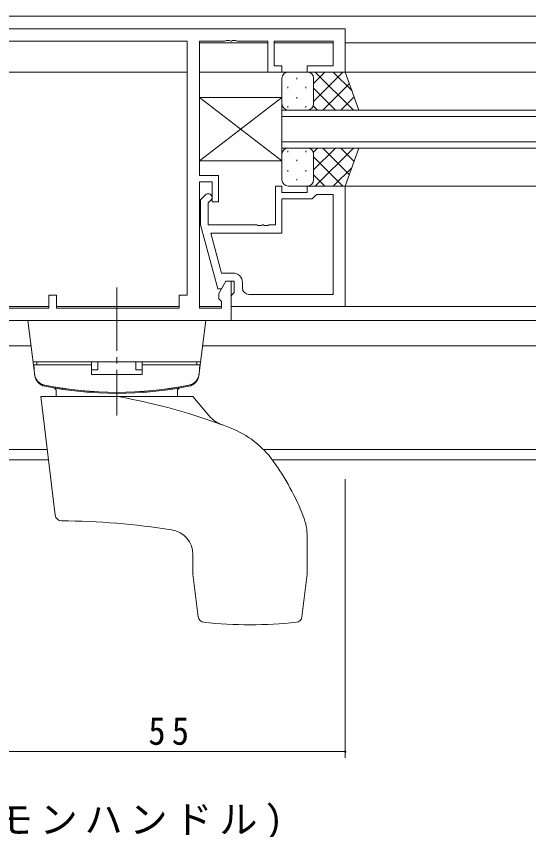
# Model space of a CAD drawing. Units: millimetres on the paper. Extents: x -397 to 397, y -282 to 282.
# Drawn here: x -14.1 to 67.7, y -2.2 to 126.1 of the extents above; entities that cross this region are included whole.
import ezdxf

# ---------------------------------------------------------------- set-up
doc = ezdxf.new("R2010")
doc.units = ezdxf.units.MM
doc.linetypes.add('USER2', pattern=[13, 10, -1, 1, -1])
doc.layers.add('0-2_USER1', color=7, linetype='Continuous')
for name, color, linetype, lineweight in [('0-3_YKK_11', 7, 'Continuous', 18), ('0-4_YKK_12', 2, 'Continuous', 18), ('0-5_YKK_13', 4, 'Continuous', 18), ('0-6_YKK_D', 6, 'Continuous', 18)]:
    doc.layers.add(name, color=color, linetype=linetype, lineweight=lineweight)
doc.styles.add('ＭＳ ゴシック', font='')
doc.styles.get('ＭＳ ゴシック').set_extended_font_data('MS Gothic')

msp = doc.modelspace()

# ---------------------------------------------------------------- linework, layer by layer
at = {"layer": '0-3_YKK_11'}
for p, q in [((-19.259, 124.129), (37.741, 124.129)), ((37.741, 124.129), (37.741, 117.329)), ((-17.329, 122.199), (12.811, 122.199)), ((12.811, 122.199), (12.811, 82.129)), ((14.741, 122.199), (14.741, 101.029)), ((18.783, 122.199), (14.741, 122.199)), ((18.966, 122.319), (18.783, 122.199)), ((19.516, 122.319), (18.966, 122.319)), ((19.699, 122.199), (19.516, 122.319)), ((19.783, 122.199), (19.699, 122.199)), ((19.966, 122.319), (19.783, 122.199)), ((20.516, 122.319), (19.966, 122.319)), ((20.699, 122.199), (20.516, 122.319)), ((25.541, 122.199), (20.699, 122.199)), ((25.541, 117.329), (25.541, 122.199)), ((26.541, 122.199), (26.541, 118.329)), ((35.811, 122.199), (26.541, 122.199)), ((35.811, 118.329), (35.811, 122.199)), ((26.541, 118.329), (27.741, 118.329)), ((27.741, 118.329), (27.741, 117.329)), ((31.741, 118.329), (35.811, 118.329)), ((31.741, 117.329), (31.741, 118.329)), ((27.741, 117.329), (25.541, 117.329)), ((37.741, 117.329), (31.741, 117.329)), ((14.741, 101.029), (17.741, 101.029)), ((17.741, 101.029), (17.741, 96.829)), ((14.741, 100.029), (14.741, 80.059)), ((16.741, 100.029), (14.741, 100.029)), ((16.741, 96.829), (16.741, 100.029)), ((26.741, 99.328), (26.741, 93.228)), ((27.741, 99.328), (26.741, 99.328)), ((27.741, 98.328), (27.741, 99.328)), ((31.741, 99.328), (31.741, 98.328)), ((37.741, 99.328), (31.741, 99.328)), ((37.741, 80.328), (37.741, 99.328)), ((15.717, 97.953), (14.941, 97.177)), ((31.741, 98.328), (27.741, 98.328)), ((32.541, 97.328), (33.041, 97.828)), ((33.041, 97.828), (33.241, 98.028)), ((33.241, 98.028), (35.811, 98.028)), ((35.811, 98.028), (35.811, 82.258)), ((35.811, 98.028), (35.811, 82.258)), ((14.941, 97.177), (14.941, 93.232)), ((16.141, 96.68), (16.565, 97.104)), ((16.141, 93.228), (16.141, 96.68)), ((17.741, 96.829), (16.741, 96.829)), ((27.741, 97.328), (32.541, 97.328)), ((27.741, 91.928), (27.741, 97.328)), ((14.941, 93.232), (17.648, 83.128)), ((23.783, 93.228), (16.141, 93.228)), ((23.966, 93.108), (23.783, 93.228)), ((24.516, 93.108), (23.966, 93.108)), ((24.699, 93.228), (24.516, 93.108)), ((24.783, 93.228), (24.699, 93.228)), ((24.966, 93.108), (24.783, 93.228)), ((25.516, 93.108), (24.966, 93.108)), ((25.699, 93.228), (25.516, 93.108)), ((26.741, 93.228), (25.699, 93.228)), ((16.532, 91.928), (27.741, 91.928)), ((18.221, 85.628), (16.532, 91.928)), ((20.041, 85.628), (18.221, 85.628)), ((17.811, 82.371), (18.941, 84.329)), ((18.248, 83.128), (18.941, 84.328)), ((18.941, 84.329), (19.741, 84.329)), ((18.941, 84.328), (20.241, 84.328)), ((19.741, 84.329), (19.741, 78.129)), ((20.241, 84.328), (20.241, 82.528)), ((21.541, 83.258), (21.541, 84.128)), ((17.648, 83.128), (18.248, 83.128)), ((17.811, 81.559), (17.811, 82.371)), ((20.041, 82.328), (19.741, 82.028)), ((20.241, 82.528), (20.041, 82.328)), ((35.811, 82.258), (22.541, 82.258)), ((-8.959, 82.129), (-8.959, 80.059)), ((-7.759, 82.129), (-8.959, 82.129)), ((-7.759, 80.059), (-7.759, 82.129)), ((11.541, 82.129), (11.541, 80.059)), ((12.811, 82.129), (11.541, 82.129)), ((18.241, 81.129), (17.811, 81.559)), ((18.241, 80.059), (18.241, 81.129)), ((19.741, 82.028), (19.741, 80.328)), ((-8.959, 80.059), (-17.329, 80.059)), ((11.541, 80.059), (-7.759, 80.059)), ((14.741, 80.059), (18.241, 80.059)), ((19.741, 80.328), (37.741, 80.328)), ((19.741, 78.129), (-17.259, 78.129))]:
    msp.add_line(p, q, dxfattribs=at)
for centre, radius, start, end in [((16.141, 97.528), 0.6, 314.99999, 135.00001), ((20.041, 84.128), 1.5, 0.00001, 89.99999), ((22.541, 83.258), 1, 180.00001, 269.99999)]:
    msp.add_arc(centre, radius, start, end, dxfattribs=at)
at = {"layer": '0-4_YKK_12'}
for p, q in [((-16.059, 126.129), (67.741, 126.129)), ((25.539, 121.929), (14.742, 121.929)), ((35.809, 121.929), (26.542, 121.929)), ((67.741, 121.929), (37.741, 121.929)), ((12.811, 117.329), (-17.329, 117.329)), ((67.741, 117.329), (14.741, 117.329)), ((27.74, 111.329), (67.741, 111.329)), ((27.74, 105.329), (27.74, 111.329)), ((67.741, 110.329), (27.74, 110.329)), ((27.74, 106.329), (67.741, 106.329)), ((67.741, 105.329), (27.74, 105.329)), ((67.741, 99.329), (37.741, 99.329)), ((-8.961, 80.329), (-17.328, 80.329)), ((11.539, 80.329), (-7.758, 80.329)), ((18.239, 80.329), (14.742, 80.329)), ((67.741, 80.329), (37.741, 80.329)), ((67.741, 78.129), (19.441, 78.129)), ((-11.768, 74.129), (-16.059, 74.129)), ((67.741, 74.129), (15.25, 74.129)), ((-9.231, 57.759), (-50.287, 57.759)), ((67.741, 57.759), (24.859, 57.759)), ((-9.031, 56.129), (-50.487, 56.129)), ((67.741, 56.129), (26.257, 56.129))]:
    msp.add_line(p, q, dxfattribs=at)
at = {"layer": '0-5_YKK_13'}
for p, q in [((28.741, 117.328), (31.741, 117.328)), ((37.741, 117.328), (31.741, 117.328)), ((32.741, 115.537), (34.533, 117.328)), ((32.741, 112.708), (37.361, 117.328)), ((33.009, 117.328), (39.009, 111.328)), ((35.838, 117.328), (38.798, 114.368)), ((39.884, 111.328), (37.741, 117.328)), ((27.741, 112.328), (27.741, 116.328)), ((30.104, 116.408), (30.104, 116.208)), ((32.741, 116.328), (32.741, 112.728)), ((32.741, 115.928), (32.741, 112.328)), ((34.189, 111.328), (38.385, 115.524)), ((28.689, 114.993), (28.689, 114.793)), ((31.519, 114.993), (31.519, 114.793)), ((32.741, 114.768), (36.181, 111.328)), ((27.741, 113.328), (14.741, 113.328)), ((14.741, 113.328), (14.741, 103.328)), ((27.741, 113.328), (14.741, 103.328)), ((27.741, 103.328), (14.741, 113.328)), ((27.741, 113.328), (14.741, 113.328)), ((14.741, 113.328), (14.741, 103.328)), ((27.741, 113.328), (14.741, 103.328)), ((27.741, 103.328), (14.741, 113.328)), ((27.741, 113.328), (27.741, 103.328)), ((27.741, 113.328), (27.741, 103.328)), ((30.104, 113.378), (30.104, 113.178)), ((37.018, 111.328), (39.13, 113.44)), ((28.689, 111.963), (28.689, 111.763)), ((31.519, 111.963), (31.519, 111.763)), ((32.684, 111.997), (33.352, 111.328)), ((31.741, 111.328), (28.741, 111.328)), ((31.741, 111.328), (39.884, 111.328)), ((31.741, 105.329), (28.741, 105.329)), ((39.884, 105.329), (31.741, 105.329)), ((32.684, 104.66), (33.352, 105.329)), ((32.741, 101.889), (36.181, 105.329)), ((33.009, 99.329), (39.009, 105.329)), ((34.189, 105.329), (38.385, 101.133)), ((37.018, 105.329), (39.13, 103.217)), ((39.884, 105.329), (37.741, 99.329)), ((27.741, 104.329), (27.741, 100.329)), ((28.689, 104.694), (28.689, 104.894)), ((31.519, 104.694), (31.519, 104.894)), ((32.741, 100.729), (32.741, 104.329)), ((32.741, 103.949), (37.361, 99.329)), ((14.741, 103.328), (27.741, 103.328)), ((14.741, 103.328), (27.741, 103.328)), ((30.104, 103.279), (30.104, 103.479)), ((32.741, 100.329), (32.741, 103.929)), ((28.689, 101.664), (28.689, 101.864)), ((31.519, 101.664), (31.519, 101.864)), ((35.838, 99.329), (38.798, 102.289)), ((30.104, 100.249), (30.104, 100.449)), ((32.741, 101.12), (34.533, 99.329)), ((28.741, 99.329), (31.741, 99.329)), ((37.741, 99.329), (31.741, 99.329)), ((-11.196, 69.47), (-12.259, 78.129)), ((-12.259, 78.129), (15.741, 78.129)), ((14.678, 69.47), (15.741, 78.129)), ((-11.461, 71.629), (14.943, 71.629)), ((-11.359, 71.129), (-11.235, 69.712)), ((-11.359, 71.129), (-2.259, 71.129)), ((-10.859, 71.629), (-10.859, 71.129)), ((-10.859, 71.629), (-2.259, 71.629)), ((-2.259, 69.629), (-2.259, 71.629)), ((-1.259, 71.629), (-1.259, 70.362)), ((4.741, 71.629), (4.741, 70.362)), ((14.341, 71.629), (5.741, 71.629)), ((5.741, 69.629), (5.741, 71.629)), ((14.841, 71.129), (5.741, 71.129)), ((14.341, 71.629), (14.341, 71.129)), ((14.841, 71.129), (14.717, 69.712)), ((-2.259, 70.362), (-1.259, 70.362)), ((-2.259, 69.629), (5.741, 69.629)), ((5.741, 70.362), (4.741, 70.362)), ((-7.794, 66.129), (-7.809, 67.01)), ((11.276, 66.129), (11.291, 67.01)), ((-10.259, 66.129), (13.741, 66.129)), ((-7.96, 47.403), (-10.259, 66.129)), ((16.24, 63.15), (13.741, 66.129)), ((31.741, 38.129), (31.741, 43.975)), ((13.741, 38.129), (13.741, 41.17)), ((13.741, 38.129), (14.568, 31.396)), ((30.914, 31.396), (31.741, 38.129))]:
    msp.add_line(p, q, dxfattribs=at)
at = {"layer": '0-5_YKK_13', "linetype": 'USER2'}
msp.add_line((1.741, 83.329), (1.741, 63.129), dxfattribs=at)
at = {"layer": '0-5_YKK_13'}
for centre, radius, start, end in [((28.741, 116.328), 1, 90, 180), ((31.741, 116.328), 1, 0, 90), ((31.741, 116.328), 1, 0, 90), ((28.741, 112.328), 1, 180, 270), ((31.741, 112.328), 1, 270, 0), ((31.741, 112.328), 1, 270, 0), ((28.741, 104.329), 1, 90, 180), ((31.741, 104.329), 1, 0, 90), ((31.741, 104.329), 1, 0, 90), ((28.741, 100.329), 1, 180, 270), ((31.741, 100.329), 1, 270, 0), ((31.741, 100.329), 1, 270, 0), ((-9.243, 69.886), 2, 185, 258.64775), ((-9.233, 69.892), 2, 187, 258.65826), ((-9.211, 69.714), 2, 187, 258.68116), ((12.693, 69.714), 2, 281.31884, 353), ((12.715, 69.892), 2, 281.34174, 353), ((12.725, 69.886), 2, 281.35225, 355), ((1.741, 124.595), 57.8, 258.64775, 281.35225), ((1.741, 124.602), 57.8, 258.65826, 281.34116), ((1.741, 124.429), 57.8, 258.68116, 281.31884), ((-8.309, 67.001), 0.5, 1, 80.07331), ((11.791, 67.001), 0.5, 99.92669, 179), ((-14.959, -28.371), 96.004, 68.89946, 79.84414), ((20.07, 66.364), 5, 220, 249.70749), ((14.203, 47.202), 15, 35.67719, 68.89946), ((-6.105, 32.621), 40, 21.48501, 35.67719), ((-6.967, 47.525), 1, 187, 269.52958), ((-7.961, -73.471), 120, 81.22235, 89.52958), ((22.741, 43.975), 9, 0, 21.48501), ((9.741, 41.17), 4, 0, 81.22235), ((15.56, 31.517), 1, 187, 263.80105), ((29.922, 31.517), 1, 276.19895, 353), ((22.741, 97.629), 67.5, 263.80105, 276.19895)]:
    msp.add_arc(centre, radius, start, end, dxfattribs=at)
at = {"layer": '0-6_YKK_D'}
for p, q in [((37.741, 53.129), (37.741, 9.129)), ((37.741, 10.129), (-17.259, 10.129))]:
    msp.add_line(p, q, dxfattribs=at)
for start, end in [(0, 180), (180, 0)]:
    msp.add_arc((37.741, 10.129), 0.106, start, end, dxfattribs=at)

# ---------------------------------------------------------------- texts
at = {"layer": '0-2_USER1', "insert": (-84.763, -3.938), "char_height": 4.399, "attachment_point": 7, "style": 'ＭＳ ゴシック'}
msp.add_mtext('\\T1.18;両開き召合せ部(グレモンハンドル)', dxfattribs=at)
at = {"layer": '0-6_YKK_D', "color": 7, "insert": (6.721, 11.129), "char_height": 4.399, "attachment_point": 7, "style": 'ＭＳ ゴシック'}
msp.add_mtext('\\T1.37;\\W0.9;55', dxfattribs=at)

doc.saveas('drawing.dxf')
